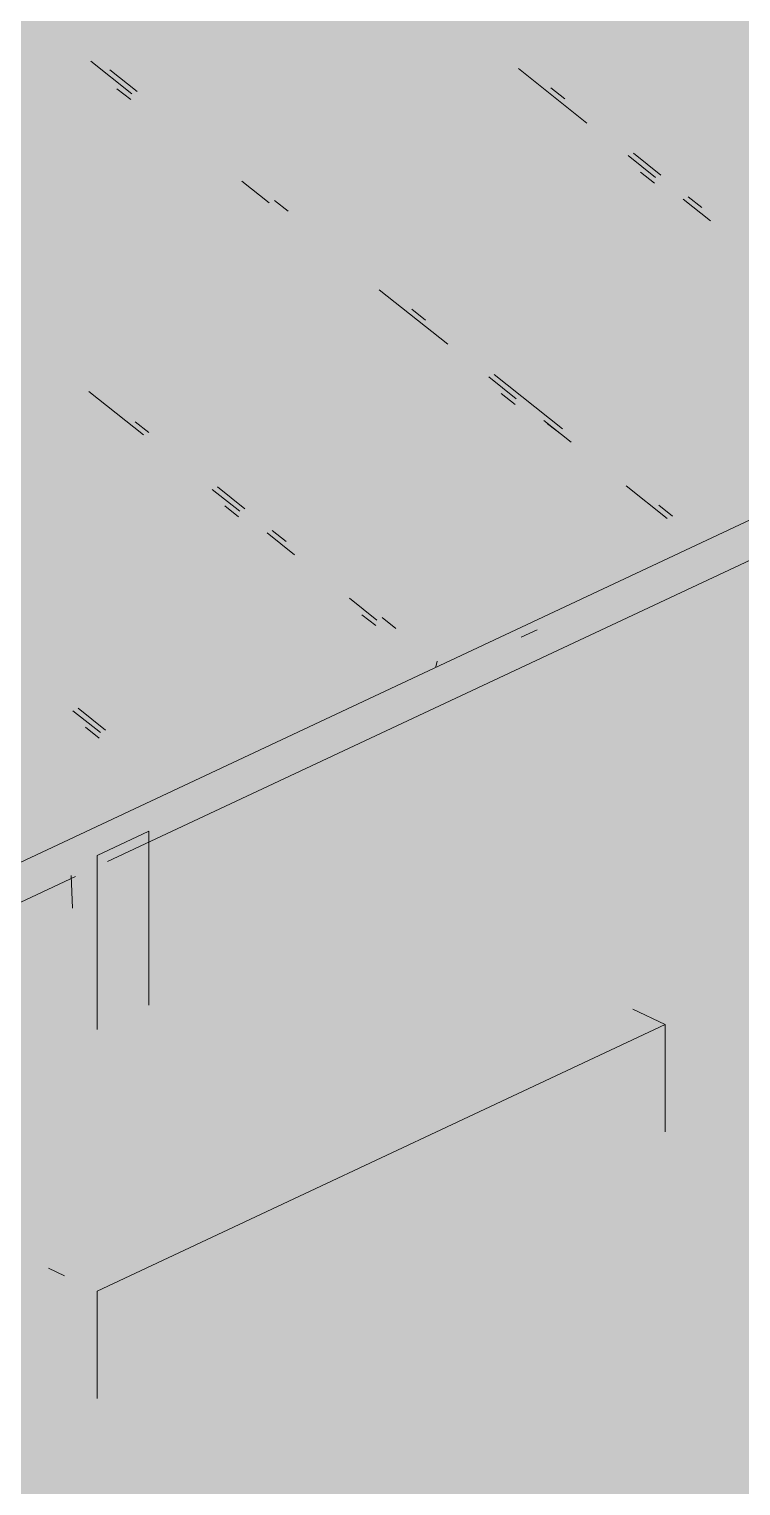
# Paper-space layout '03 3D Building and Roof' of a CAD drawing. Header units: millimetres. Extents: x 5 to 415, y 5 to 292.
# Drawn here: x 271.651 to 273.372, y 86.037 to 89.562 of the extents above; entities that cross this region are included whole.
import ezdxf

# ---------------------------------------------------------------- set-up
doc = ezdxf.new("R2010")
doc.units = ezdxf.units.MM
doc.layers.add('EXISTING', color=7, linetype='Continuous')
doc.layers.add('IMAGES', color=7, linetype='Continuous')

# ---------------------------------------------------------------- blocks, each defined once
blk = doc.blocks.new('SHEET_03')
at = {"layer": 'EXISTING', "color": 250, "lineweight": 9}
for p, q in [((271.7996, 89.4839), (271.8992, 89.4048)), ((272.8337, 89.4662), (272.9996, 89.3345)), ((271.9117, 89.4107), (271.8453, 89.4634)), ((271.8961, 89.3912), (271.8629, 89.4176)), ((272.9457, 89.3931), (272.9125, 89.4194)), ((273.0992, 89.2555), (273.1656, 89.2028)), ((273.1781, 89.2087), (273.1117, 89.2614)), ((272.1648, 89.1941), (272.2311, 89.1414)), ((273.1625, 89.1892), (273.1293, 89.2156)), ((273.232, 89.1502), (273.2984, 89.0975)), ((273.2777, 89.1297), (273.2445, 89.156)), ((272.2768, 89.121), (272.2436, 89.1473)), ((270.7611, 87.1382), (274.5753, 88.9289)), ((272.4967, 88.9307), (272.6627, 88.799)), ((272.6088, 88.8576), (272.5756, 88.8839)), ((271.8399, 87.5472), (274.5753, 88.8314)), ((272.9407, 88.5942), (272.7748, 88.7259)), ((272.7623, 88.72), (272.8287, 88.6673)), ((271.7946, 88.685), (271.9274, 88.5796)), ((272.8255, 88.6537), (272.7923, 88.6801)), ((271.9399, 88.5855), (271.9067, 88.6118)), ((272.8951, 88.6147), (272.9614, 88.562)), ((272.9376, 88.5806), (272.9044, 88.6069)), ((272.0934, 88.4479), (272.1598, 88.3952)), ((272.1722, 88.4011), (272.1059, 88.4538)), ((273.0942, 88.4566), (273.1938, 88.3776)), ((272.1566, 88.3816), (272.1234, 88.4079)), ((273.2063, 88.3835), (273.1731, 88.4098)), ((272.2261, 88.3426), (272.2925, 88.2899)), ((272.2718, 88.3221), (272.2386, 88.3484)), ((272.4253, 88.1845), (272.4917, 88.1318)), ((272.4886, 88.1182), (272.4554, 88.1446)), ((272.5374, 88.1114), (272.5042, 88.1377)), ((272.8406, 88.0903), (272.8791, 88.1084)), ((272.6338, 88.0187), (272.637, 88.0323)), ((271.8353, 87.8656), (271.7689, 87.9183)), ((271.7564, 87.9124), (271.8228, 87.8597)), ((271.8197, 87.8461), (271.7865, 87.8724)), ((271.8148, 87.5622), (271.9397, 87.6208)), ((271.9397, 87.1997), (271.9397, 87.6208)), ((271.8148, 87.5622), (271.8148, 87.1411)), ((270.7611, 87.0407), (271.7628, 87.511)), ((271.7524, 87.5135), (271.7551, 87.4343)), ((273.1886, 87.153), (273.1101, 87.1898)), ((271.8148, 86.508), (273.1886, 87.153)), ((273.1886, 86.8931), (273.1886, 87.153)), ((271.6971, 86.5633), (271.7363, 86.5449)), ((271.8148, 86.508), (271.8148, 86.2481))]:
    blk.add_line(p, q, dxfattribs=at)
at = {"layer": 'IMAGES', "color": 7}
for points in [[(271.5073, 89.5554), (271.7, 89.5554), (271.5073, 89.6518), (271.7, 89.6518)], [(271.7, 89.5554), (271.7964, 89.5554), (271.7, 89.6518), (271.7964, 89.6518)], [(271.7964, 89.5554), (271.8927, 89.5554), (271.7964, 89.6518), (271.8927, 89.6518)], [(271.8927, 89.5554), (272.4709, 89.5554), (271.8927, 89.6518), (272.4709, 89.6518)], [(272.4709, 89.5554), (272.5673, 89.5554), (272.4709, 89.6518), (272.5673, 89.6518)], [(272.5673, 89.5554), (272.76, 89.5554), (272.5673, 89.6518), (272.76, 89.6518)], [(272.76, 89.5554), (273.3382, 89.5554), (272.76, 89.6518), (273.3382, 89.6518)], [(273.3382, 89.5554), (273.5309, 89.5554), (273.3382, 89.6518), (273.5309, 89.6518)], [(271.6036, 89.4589), (271.7, 89.4589), (271.6036, 89.5554), (271.7, 89.5554)], [(271.7, 89.4589), (271.7964, 89.4589), (271.7, 89.5554), (271.7964, 89.5554)], [(271.7964, 89.4589), (271.8927, 89.4589), (271.7964, 89.5554), (271.8927, 89.5554)], [(271.8927, 89.4589), (271.9891, 89.4589), (271.8927, 89.5554), (271.9891, 89.5554)], [(271.9891, 89.4589), (272.5673, 89.4589), (271.9891, 89.5554), (272.5673, 89.5554)], [(272.5673, 89.4589), (272.6636, 89.4589), (272.5673, 89.5554), (272.6636, 89.5554)], [(272.6636, 89.4589), (272.76, 89.4589), (272.6636, 89.5554), (272.76, 89.5554)], [(272.76, 89.4589), (272.8564, 89.4589), (272.76, 89.5554), (272.8564, 89.5554)], [(272.8564, 89.4589), (272.9527, 89.4589), (272.8564, 89.5554), (272.9527, 89.5554)], [(272.9527, 89.4589), (273.5309, 89.4589), (272.9527, 89.5554), (273.5309, 89.5554)], [(271.1218, 89.3625), (271.7, 89.3625), (271.1218, 89.4589), (271.7, 89.4589)], [(271.7, 89.3625), (271.7964, 89.3625), (271.7, 89.4589), (271.7964, 89.4589)], [(271.7964, 89.3625), (271.9891, 89.3625), (271.7964, 89.4589), (271.9891, 89.4589)], [(271.9891, 89.3625), (272.1818, 89.3625), (271.9891, 89.4589), (272.1818, 89.4589)], [(272.1818, 89.3625), (272.6636, 89.3625), (272.1818, 89.4589), (272.6636, 89.4589)], [(272.6636, 89.3625), (272.76, 89.3625), (272.6636, 89.4589), (272.76, 89.4589)], [(272.76, 89.3625), (272.8564, 89.3625), (272.76, 89.4589), (272.8564, 89.4589)], [(272.8564, 89.3625), (272.9527, 89.3625), (272.8564, 89.4589), (272.9527, 89.4589)], [(272.9527, 89.3625), (273.0491, 89.3625), (272.9527, 89.4589), (273.0491, 89.4589)], [(273.0491, 89.3625), (273.1455, 89.3625), (273.0491, 89.4589), (273.1455, 89.4589)], [(273.1455, 89.3625), (273.6273, 89.3625), (273.1455, 89.4589), (273.6273, 89.4589)], [(271.3145, 89.2661), (271.8927, 89.2661), (271.3145, 89.3625), (271.8927, 89.3625)], [(271.8927, 89.2661), (271.9891, 89.2661), (271.8927, 89.3625), (271.9891, 89.3625)], [(271.9891, 89.1697), (272.0855, 89.1697), (271.9891, 89.3625), (272.0855, 89.3625)], [(272.0855, 89.2661), (272.1818, 89.2661), (272.0855, 89.3625), (272.1818, 89.3625)], [(272.1818, 89.2661), (272.2782, 89.2661), (272.1818, 89.3625), (272.2782, 89.3625)], [(272.2782, 89.2661), (272.76, 89.2661), (272.2782, 89.3625), (272.76, 89.3625)], [(272.76, 89.2661), (272.8564, 89.2661), (272.76, 89.3625), (272.8564, 89.3625)], [(272.8564, 89.2661), (272.9527, 89.2661), (272.8564, 89.3625), (272.9527, 89.3625)], [(272.9527, 89.2661), (273.0491, 89.2661), (272.9527, 89.3625), (273.0491, 89.3625)], [(273.0491, 89.2661), (273.1455, 89.2661), (273.0491, 89.3625), (273.1455, 89.3625)], [(273.1455, 89.2661), (273.2418, 89.2661), (273.1455, 89.3625), (273.2418, 89.3625)], [(273.2418, 89.2661), (273.3382, 89.2661), (273.2418, 89.3625), (273.3382, 89.3625)], [(273.3382, 89.2661), (273.7236, 89.2661), (273.3382, 89.3625), (273.7236, 89.3625)], [(271.4109, 89.1697), (271.8927, 89.1697), (271.4109, 89.2661), (271.8927, 89.2661)], [(271.8927, 89.1697), (271.9891, 89.1697), (271.8927, 89.2661), (271.9891, 89.2661)], [(272.0855, 89.1697), (272.1818, 89.1697), (272.0855, 89.2661), (272.1818, 89.2661)], [(272.1818, 89.1697), (272.2782, 89.1697), (272.1818, 89.2661), (272.2782, 89.2661)], [(272.2782, 89.1697), (272.3745, 89.1697), (272.2782, 89.2661), (272.3745, 89.2661)], [(272.3745, 89.1697), (272.8564, 89.1697), (272.3745, 89.2661), (272.8564, 89.2661)], [(272.8564, 89.1697), (272.9527, 89.1697), (272.8564, 89.2661), (272.9527, 89.2661)], [(272.9527, 89.1697), (273.0491, 89.1697), (272.9527, 89.2661), (273.0491, 89.2661)], [(273.0491, 89.1697), (273.2418, 89.1697), (273.0491, 89.2661), (273.2418, 89.2661)], [(273.2418, 89.1697), (273.3382, 89.1697), (273.2418, 89.2661), (273.3382, 89.2661)], [(273.3382, 89.1697), (273.4345, 89.1697), (273.3382, 89.2661), (273.4345, 89.2661)], [(271.5073, 89.0733), (271.9891, 89.0733), (271.5073, 89.1697), (271.9891, 89.1697)], [(271.9891, 89.0733), (272.0855, 89.0733), (271.9891, 89.1697), (272.0855, 89.1697)], [(272.0855, 89.0733), (272.1818, 89.0733), (272.0855, 89.1697), (272.1818, 89.1697)], [(272.1818, 89.0733), (272.3745, 89.0733), (272.1818, 89.1697), (272.3745, 89.1697)], [(272.3745, 89.0733), (272.4709, 89.0733), (272.3745, 89.1697), (272.4709, 89.1697)], [(272.4709, 89.0733), (272.5673, 89.0733), (272.4709, 89.1697), (272.5673, 89.1697)], [(272.5673, 89.0733), (273.0491, 89.0733), (272.5673, 89.1697), (273.0491, 89.1697)], [(273.0491, 89.0733), (273.1455, 89.0733), (273.0491, 89.1697), (273.1455, 89.1697)], [(273.1455, 89.0733), (273.3382, 89.0733), (273.1455, 89.1697), (273.3382, 89.1697)], [(273.3382, 89.0733), (273.4345, 89.0733), (273.3382, 89.1697), (273.4345, 89.1697)], [(271.6036, 88.9769), (272.0855, 88.9769), (271.6036, 89.0733), (272.0855, 89.0733)], [(272.0855, 88.9769), (272.2782, 88.9769), (272.0855, 89.0733), (272.2782, 89.0733)], [(272.2782, 88.9769), (272.3745, 88.9769), (272.2782, 89.0733), (272.3745, 89.0733)], [(272.3745, 88.8805), (272.4709, 88.8805), (272.3745, 89.0733), (272.4709, 89.0733)], [(272.4709, 88.9769), (272.5673, 88.9769), (272.4709, 89.0733), (272.5673, 89.0733)], [(272.5673, 88.9769), (272.6636, 88.9769), (272.5673, 89.0733), (272.6636, 89.0733)], [(272.6636, 88.9769), (273.1455, 88.9769), (272.6636, 89.0733), (273.1455, 89.0733)], [(273.1455, 88.9769), (273.2418, 88.9769), (273.1455, 89.0733), (273.2418, 89.0733)], [(273.2418, 88.9769), (273.3382, 88.9769), (273.2418, 89.0733), (273.3382, 89.0733)], [(273.3382, 88.9769), (273.4345, 88.9769), (273.3382, 89.0733), (273.4345, 89.0733)], [(271.6036, 88.8805), (272.2782, 88.8805), (271.6036, 88.9769), (272.2782, 88.9769)], [(272.2782, 88.8805), (272.3745, 88.8805), (272.2782, 88.9769), (272.3745, 88.9769)], [(272.4709, 88.8805), (272.5673, 88.8805), (272.4709, 88.9769), (272.5673, 88.9769)], [(272.5673, 88.8805), (272.6636, 88.8805), (272.5673, 88.9769), (272.6636, 88.9769)], [(272.6636, 88.8805), (272.76, 88.8805), (272.6636, 88.9769), (272.76, 88.9769)], [(272.76, 88.8805), (273.2418, 88.8805), (272.76, 88.9769), (273.2418, 88.9769)], [(273.2418, 88.8805), (273.3382, 88.8805), (273.2418, 88.9769), (273.3382, 88.9769)], [(273.3382, 88.8805), (273.4345, 88.8805), (273.3382, 88.9769), (273.4345, 88.9769)], [(271.5073, 88.7841), (271.7, 88.7841), (271.5073, 88.8805), (271.7, 88.8805)], [(271.7, 88.7841), (271.7964, 88.7841), (271.7, 88.8805), (271.7964, 88.8805)], [(271.7964, 88.7841), (271.8927, 88.7841), (271.7964, 88.8805), (271.8927, 88.8805)], [(271.8927, 88.7841), (272.3745, 88.7841), (271.8927, 88.8805), (272.3745, 88.8805)], [(272.3745, 88.7841), (272.4709, 88.7841), (272.3745, 88.8805), (272.4709, 88.8805)], [(272.4709, 88.7841), (272.5673, 88.7841), (272.4709, 88.8805), (272.5673, 88.8805)], [(272.5673, 88.7841), (272.6636, 88.7841), (272.5673, 88.8805), (272.6636, 88.8805)], [(272.6636, 88.7841), (272.76, 88.7841), (272.6636, 88.8805), (272.76, 88.8805)], [(272.76, 88.7841), (272.8564, 88.7841), (272.76, 88.8805), (272.8564, 88.8805)], [(272.8564, 88.7841), (273.5309, 88.7841), (272.8564, 88.8805), (273.5309, 88.8805)], [(271.6036, 88.6877), (271.7, 88.6877), (271.6036, 88.7841), (271.7, 88.7841)], [(271.7, 88.6877), (271.7964, 88.6877), (271.7, 88.7841), (271.7964, 88.7841)], [(271.7964, 88.6877), (271.8927, 88.6877), (271.7964, 88.7841), (271.8927, 88.7841)], [(271.8927, 88.6877), (271.9891, 88.6877), (271.8927, 88.7841), (271.9891, 88.7841)], [(271.9891, 88.6877), (272.4709, 88.6877), (271.9891, 88.7841), (272.4709, 88.7841)], [(272.4709, 88.6877), (272.5673, 88.6877), (272.4709, 88.7841), (272.5673, 88.7841)], [(272.5673, 88.6877), (272.6636, 88.6877), (272.5673, 88.7841), (272.6636, 88.7841)], [(272.6636, 88.6877), (272.8564, 88.6877), (272.6636, 88.7841), (272.8564, 88.7841)], [(272.8564, 88.6877), (272.9527, 88.6877), (272.8564, 88.7841), (272.9527, 88.7841)], [(272.9527, 88.6877), (273.5309, 88.6877), (272.9527, 88.7841), (273.5309, 88.7841)], [(271.6036, 88.5913), (271.7, 88.5913), (271.6036, 88.6877), (271.7, 88.6877)], [(271.7, 88.5913), (271.7964, 88.5913), (271.7, 88.6877), (271.7964, 88.6877)], [(271.7964, 88.5913), (271.9891, 88.5913), (271.7964, 88.6877), (271.9891, 88.6877)], [(271.9891, 88.5913), (272.0855, 88.5913), (271.9891, 88.6877), (272.0855, 88.6877)], [(272.0855, 88.5913), (272.5673, 88.5913), (272.0855, 88.6877), (272.5673, 88.6877)], [(272.5673, 88.5913), (272.76, 88.5913), (272.5673, 88.6877), (272.76, 88.6877)], [(272.76, 88.5913), (272.9527, 88.5913), (272.76, 88.6877), (272.9527, 88.6877)], [(272.9527, 88.5913), (273.0491, 88.5913), (272.9527, 88.6877), (273.0491, 88.6877)], [(273.0491, 88.5913), (273.1455, 88.5913), (273.0491, 88.6877), (273.1455, 88.6877)], [(273.1455, 88.5913), (273.5309, 88.5913), (273.1455, 88.6877), (273.5309, 88.6877)], [(271.2182, 88.4949), (271.7, 88.4949), (271.2182, 88.5913), (271.7, 88.5913)], [(271.7, 88.4949), (271.7964, 88.4949), (271.7, 88.5913), (271.7964, 88.5913)], [(271.7964, 88.4949), (271.8927, 88.4949), (271.7964, 88.5913), (271.8927, 88.5913)], [(271.8927, 88.4949), (272.0855, 88.4949), (271.8927, 88.5913), (272.0855, 88.5913)], [(272.0855, 88.4949), (272.1818, 88.4949), (272.0855, 88.5913), (272.1818, 88.5913)], [(272.1818, 88.4949), (272.2782, 88.4949), (272.1818, 88.5913), (272.2782, 88.5913)], [(272.2782, 88.4949), (272.76, 88.4949), (272.2782, 88.5913), (272.76, 88.5913)], [(272.76, 88.4949), (272.8564, 88.4949), (272.76, 88.5913), (272.8564, 88.5913)], [(272.8564, 88.4949), (272.9527, 88.4949), (272.8564, 88.5913), (272.9527, 88.5913)], [(272.9527, 88.4949), (273.0491, 88.4949), (272.9527, 88.5913), (273.0491, 88.5913)], [(273.0491, 88.4949), (273.1455, 88.4949), (273.0491, 88.5913), (273.1455, 88.5913)], [(273.1455, 88.4949), (273.5309, 88.4949), (273.1455, 88.5913), (273.5309, 88.5913)], [(271.2182, 88.3985), (271.7964, 88.3985), (271.2182, 88.4949), (271.7964, 88.4949)], [(271.7964, 88.3985), (271.8927, 88.3985), (271.7964, 88.4949), (271.8927, 88.4949)], [(271.8927, 88.3985), (271.9891, 88.3985), (271.8927, 88.4949), (271.9891, 88.4949)], [(271.9891, 88.3985), (272.1818, 88.3985), (271.9891, 88.4949), (272.1818, 88.4949)], [(272.1818, 88.3985), (272.2782, 88.3985), (272.1818, 88.4949), (272.2782, 88.4949)], [(272.2782, 88.3985), (272.3745, 88.3985), (272.2782, 88.4949), (272.3745, 88.4949)], [(272.3745, 88.3985), (272.8564, 88.3985), (272.3745, 88.4949), (272.8564, 88.4949)], [(272.8564, 88.3985), (272.9527, 88.3985), (272.8564, 88.4949), (272.9527, 88.4949)], [(272.9527, 88.3985), (273.0491, 88.3985), (272.9527, 88.4949), (273.0491, 88.4949)], [(273.0491, 88.3985), (273.1455, 88.3985), (273.0491, 88.4949), (273.1455, 88.4949)], [(273.1455, 88.3985), (273.2418, 88.3985), (273.1455, 88.4949), (273.2418, 88.4949)], [(273.2418, 88.3985), (273.3382, 88.3985), (273.2418, 88.4949), (273.3382, 88.4949)], [(273.3382, 88.3021), (273.4345, 88.3021), (273.3382, 88.4949), (273.4345, 88.4949)], [(271.5073, 88.3021), (271.9891, 88.3021), (271.5073, 88.3985), (271.9891, 88.3985)], [(271.9891, 88.3021), (272.0855, 88.3021), (271.9891, 88.3985), (272.0855, 88.3985)], [(272.0855, 88.3021), (272.2782, 88.3021), (272.0855, 88.3985), (272.2782, 88.3985)], [(272.2782, 88.3021), (272.3745, 88.3021), (272.2782, 88.3985), (272.3745, 88.3985)], [(272.3745, 88.3021), (272.4709, 88.3021), (272.3745, 88.3985), (272.4709, 88.3985)], [(272.4709, 88.3021), (272.76, 88.3021), (272.4709, 88.3985), (272.76, 88.3985)], [(272.76, 88.3021), (273.0491, 88.3021), (272.76, 88.3985), (273.0491, 88.3985)], [(273.0491, 88.3021), (273.2418, 88.3021), (273.0491, 88.3985), (273.2418, 88.3985)], [(273.2418, 88.3021), (273.3382, 88.3021), (273.2418, 88.3985), (273.3382, 88.3985)], [(271.6036, 88.2057), (272.0855, 88.2057), (271.6036, 88.3021), (272.0855, 88.3021)], [(272.0855, 88.2057), (272.1818, 88.2057), (272.0855, 88.3021), (272.1818, 88.3021)], [(272.1818, 88.2057), (272.2782, 88.2057), (272.1818, 88.3021), (272.2782, 88.3021)], [(272.2782, 88.2057), (272.3745, 88.2057), (272.2782, 88.3021), (272.3745, 88.3021)], [(272.3745, 88.2057), (272.4709, 88.2057), (272.3745, 88.3021), (272.4709, 88.3021)], [(272.4709, 88.2057), (272.5673, 88.2057), (272.4709, 88.3021), (272.5673, 88.3021)], [(272.5673, 88.2057), (272.6636, 88.2057), (272.5673, 88.3021), (272.6636, 88.3021)], [(272.6636, 88.2057), (272.76, 88.2057), (272.6636, 88.3021), (272.76, 88.3021)], [(272.76, 88.2057), (272.8564, 88.2057), (272.76, 88.3021), (272.8564, 88.3021)], [(272.8564, 88.2057), (272.9527, 88.2057), (272.8564, 88.3021), (272.9527, 88.3021)], [(272.9527, 88.2057), (273.1455, 88.2057), (272.9527, 88.3021), (273.1455, 88.3021)], [(273.1455, 88.1093), (273.2418, 88.1093), (273.1455, 88.3021), (273.2418, 88.3021)], [(273.2418, 88.2057), (273.3382, 88.2057), (273.2418, 88.3021), (273.3382, 88.3021)], [(273.3382, 88.2057), (273.4345, 88.2057), (273.3382, 88.3021), (273.4345, 88.3021)], [(271.6036, 88.1093), (271.7, 88.1093), (271.6036, 88.2057), (271.7, 88.2057)], [(271.7, 88.1093), (272.1818, 88.1093), (271.7, 88.2057), (272.1818, 88.2057)], [(272.1818, 88.1093), (272.2782, 88.1093), (272.1818, 88.2057), (272.2782, 88.2057)], [(272.2782, 88.1093), (272.3745, 88.1093), (272.2782, 88.2057), (272.3745, 88.2057)], [(272.3745, 88.1093), (272.5673, 88.1093), (272.3745, 88.2057), (272.5673, 88.2057)], [(272.5673, 88.1093), (272.6636, 88.1093), (272.5673, 88.2057), (272.6636, 88.2057)], [(272.6636, 88.1093), (272.76, 88.1093), (272.6636, 88.2057), (272.76, 88.2057)], [(272.76, 88.1093), (272.8564, 88.1093), (272.76, 88.2057), (272.8564, 88.2057)], [(272.8564, 88.1093), (272.9527, 88.1093), (272.8564, 88.2057), (272.9527, 88.2057)], [(272.9527, 88.1093), (273.0491, 88.1093), (272.9527, 88.2057), (273.0491, 88.2057)], [(273.0491, 88.1093), (273.1455, 88.1093), (273.0491, 88.2057), (273.1455, 88.2057)], [(273.2418, 88.1093), (273.3382, 88.1093), (273.2418, 88.2057), (273.3382, 88.2057)], [(273.3382, 88.1093), (273.4345, 88.1093), (273.3382, 88.2057), (273.4345, 88.2057)], [(271.6036, 88.0129), (271.7, 88.0129), (271.6036, 88.1093), (271.7, 88.1093)], [(271.7, 88.0129), (271.7964, 88.0129), (271.7, 88.1093), (271.7964, 88.1093)], [(271.7964, 88.0129), (271.8927, 88.0129), (271.7964, 88.1093), (271.8927, 88.1093)], [(271.8927, 88.0129), (272.1818, 88.0129), (271.8927, 88.1093), (272.1818, 88.1093)], [(272.1818, 88.0129), (272.3745, 88.0129), (272.1818, 88.1093), (272.3745, 88.1093)], [(272.3745, 88.0129), (272.4709, 88.0129), (272.3745, 88.1093), (272.4709, 88.1093)], [(272.4709, 88.0129), (272.5673, 88.0129), (272.4709, 88.1093), (272.5673, 88.1093)], [(272.5673, 88.0129), (272.6636, 88.0129), (272.5673, 88.1093), (272.6636, 88.1093)], [(272.6636, 88.0129), (272.8564, 88.0129), (272.6636, 88.1093), (272.8564, 88.1093)], [(272.8564, 88.0129), (273.0491, 88.0129), (272.8564, 88.1093), (273.0491, 88.1093)], [(273.0491, 88.0129), (273.1455, 88.0129), (273.0491, 88.1093), (273.1455, 88.1093)], [(273.1455, 88.0129), (273.2418, 88.0129), (273.1455, 88.1093), (273.2418, 88.1093)], [(273.2418, 88.0129), (273.4345, 88.0129), (273.2418, 88.1093), (273.4345, 88.1093)], [(271.6036, 87.9165), (271.7, 87.9165), (271.6036, 88.0129), (271.7, 88.0129)], [(271.7, 87.9165), (271.7964, 87.9165), (271.7, 88.0129), (271.7964, 88.0129)], [(271.7964, 87.9165), (271.8927, 87.9165), (271.7964, 88.0129), (271.8927, 88.0129)], [(271.8927, 87.9165), (271.9891, 87.9165), (271.8927, 88.0129), (271.9891, 88.0129)], [(271.9891, 87.9165), (272.0855, 87.9165), (271.9891, 88.0129), (272.0855, 88.0129)], [(272.0855, 87.9165), (272.1818, 87.9165), (272.0855, 88.0129), (272.1818, 88.0129)], [(272.1818, 87.9165), (272.2782, 87.9165), (272.1818, 88.0129), (272.2782, 88.0129)], [(272.2782, 87.9165), (272.3745, 87.9165), (272.2782, 88.0129), (272.3745, 88.0129)], [(272.3745, 87.9165), (272.5673, 87.9165), (272.3745, 88.0129), (272.5673, 88.0129)], [(272.5673, 87.9165), (272.6636, 87.9165), (272.5673, 88.0129), (272.6636, 88.0129)], [(272.6636, 87.9165), (272.76, 87.9165), (272.6636, 88.0129), (272.76, 88.0129)], [(272.76, 87.9165), (272.8564, 87.9165), (272.76, 88.0129), (272.8564, 88.0129)], [(272.8564, 87.9165), (272.9527, 87.9165), (272.8564, 88.0129), (272.9527, 88.0129)], [(272.9527, 87.9165), (273.0491, 87.9165), (272.9527, 88.0129), (273.0491, 88.0129)], [(273.0491, 87.9165), (273.2418, 87.9165), (273.0491, 88.0129), (273.2418, 88.0129)], [(273.2418, 87.9165), (279.12, 87.9165), (273.2418, 88.0129), (279.12, 88.0129)], [(271.6036, 87.8201), (271.7, 87.8201), (271.6036, 87.9165), (271.7, 87.9165)], [(271.7, 87.8201), (271.7964, 87.8201), (271.7, 87.9165), (271.7964, 87.9165)], [(271.7964, 87.8201), (271.8927, 87.8201), (271.7964, 87.9165), (271.8927, 87.9165)], [(271.8927, 87.8201), (271.9891, 87.8201), (271.8927, 87.9165), (271.9891, 87.9165)], [(271.9891, 87.8201), (272.0855, 87.8201), (271.9891, 87.9165), (272.0855, 87.9165)], [(272.0855, 87.8201), (272.1818, 87.8201), (272.0855, 87.9165), (272.1818, 87.9165)], [(272.1818, 87.8201), (272.3745, 87.8201), (272.1818, 87.9165), (272.3745, 87.9165)], [(272.3745, 87.8201), (272.4709, 87.8201), (272.3745, 87.9165), (272.4709, 87.9165)], [(272.4709, 87.8201), (272.6636, 87.8201), (272.4709, 87.9165), (272.6636, 87.9165)], [(272.6636, 87.8201), (272.76, 87.8201), (272.6636, 87.9165), (272.76, 87.9165)], [(272.76, 87.8201), (272.8564, 87.8201), (272.76, 87.9165), (272.8564, 87.9165)], [(272.8564, 87.8201), (272.9527, 87.8201), (272.8564, 87.9165), (272.9527, 87.9165)], [(272.9527, 87.8201), (273.0491, 87.8201), (272.9527, 87.9165), (273.0491, 87.9165)], [(273.0491, 87.8201), (279.2164, 87.8201), (273.0491, 87.9165), (279.2164, 87.9165)], [(271.6036, 87.7237), (271.7, 87.7237), (271.6036, 87.8201), (271.7, 87.8201)], [(271.7, 87.7237), (271.7964, 87.7237), (271.7, 87.8201), (271.7964, 87.8201)], [(271.7964, 87.7237), (271.8927, 87.7237), (271.7964, 87.8201), (271.8927, 87.8201)], [(271.8927, 87.6273), (271.9891, 87.6273), (271.8927, 87.8201), (271.9891, 87.8201)], [(271.9891, 87.7237), (272.0855, 87.7237), (271.9891, 87.8201), (272.0855, 87.8201)], [(272.0855, 87.7237), (272.3745, 87.7237), (272.0855, 87.8201), (272.3745, 87.8201)], [(272.3745, 87.7237), (272.4709, 87.7237), (272.3745, 87.8201), (272.4709, 87.8201)], [(272.4709, 87.7237), (272.5673, 87.7237), (272.4709, 87.8201), (272.5673, 87.8201)], [(272.5673, 87.7237), (272.6636, 87.7237), (272.5673, 87.8201), (272.6636, 87.8201)], [(272.6636, 87.7237), (272.8564, 87.7237), (272.6636, 87.8201), (272.8564, 87.8201)], [(272.8564, 87.7237), (279.5055, 87.7237), (272.8564, 87.8201), (279.5055, 87.8201)], [(271.6036, 87.5309), (271.7, 87.5309), (271.6036, 87.7237), (271.7, 87.7237)], [(271.7, 87.6273), (271.7964, 87.6273), (271.7, 87.7237), (271.7964, 87.7237)], [(271.7964, 87.6273), (271.8927, 87.6273), (271.7964, 87.7237), (271.8927, 87.7237)], [(271.9891, 87.6273), (272.0855, 87.6273), (271.9891, 87.7237), (272.0855, 87.7237)], [(272.0855, 87.5309), (272.1818, 87.5309), (272.0855, 87.7237), (272.1818, 87.7237)], [(272.1818, 87.6273), (272.2782, 87.6273), (272.1818, 87.7237), (272.2782, 87.7237)], [(272.2782, 87.5309), (272.3745, 87.5309), (272.2782, 87.7237), (272.3745, 87.7237)], [(272.3745, 87.5309), (272.4709, 87.5309), (272.3745, 87.7237), (272.4709, 87.7237)], [(272.4709, 87.5309), (272.6636, 87.5309), (272.4709, 87.7237), (272.6636, 87.7237)], [(272.6636, 87.6273), (279.6018, 87.6273), (272.6636, 87.7237), (279.6018, 87.7237)], [(271.7, 87.5309), (271.7964, 87.5309), (271.7, 87.6273), (271.7964, 87.6273)], [(271.7964, 87.5309), (271.8927, 87.5309), (271.7964, 87.6273), (271.8927, 87.6273)], [(271.8927, 87.5309), (271.9891, 87.5309), (271.8927, 87.6273), (271.9891, 87.6273)], [(271.9891, 87.5309), (272.0855, 87.5309), (271.9891, 87.6273), (272.0855, 87.6273)], [(272.1818, 87.5309), (272.2782, 87.5309), (272.1818, 87.6273), (272.2782, 87.6273)], [(272.6636, 87.5309), (279.4091, 87.5309), (272.6636, 87.6273), (279.4091, 87.6273)], [(271.6036, 87.4345), (271.7964, 87.4345), (271.6036, 87.5309), (271.7964, 87.5309)], [(271.7964, 87.4345), (271.9891, 87.4345), (271.7964, 87.5309), (271.9891, 87.5309)], [(271.9891, 87.4345), (272.3745, 87.4345), (271.9891, 87.5309), (272.3745, 87.5309)], [(272.3745, 87.4345), (272.4709, 87.4345), (272.3745, 87.5309), (272.4709, 87.5309)], [(272.4709, 87.4345), (272.5673, 87.4345), (272.4709, 87.5309), (272.5673, 87.5309)], [(272.5673, 87.4345), (272.6636, 87.4345), (272.5673, 87.5309), (272.6636, 87.5309)], [(272.6636, 87.4345), (272.8564, 87.4345), (272.6636, 87.5309), (272.8564, 87.5309)], [(272.8564, 87.4345), (279.3127, 87.4345), (272.8564, 87.5309), (279.3127, 87.5309)], [(271.6036, 87.1453), (271.7, 87.1453), (271.6036, 87.4345), (271.7, 87.4345)], [(271.7, 87.3381), (271.9891, 87.3381), (271.7, 87.4345), (271.9891, 87.4345)], [(271.9891, 87.3381), (272.5673, 87.3381), (271.9891, 87.4345), (272.5673, 87.4345)], [(272.5673, 87.3381), (272.6636, 87.3381), (272.5673, 87.4345), (272.6636, 87.4345)], [(272.6636, 87.3381), (272.76, 87.3381), (272.6636, 87.4345), (272.76, 87.4345)], [(272.76, 87.3381), (272.8564, 87.3381), (272.76, 87.4345), (272.8564, 87.4345)], [(272.8564, 87.3381), (273.0491, 87.3381), (272.8564, 87.4345), (273.0491, 87.4345)], [(273.0491, 87.3381), (273.1455, 87.3381), (273.0491, 87.4345), (273.1455, 87.4345)], [(273.1455, 87.3381), (278.9273, 87.3381), (273.1455, 87.4345), (278.9273, 87.4345)], [(271.7, 87.1453), (271.7964, 87.1453), (271.7, 87.3381), (271.7964, 87.3381)], [(271.7964, 87.2417), (271.9891, 87.2417), (271.7964, 87.3381), (271.9891, 87.3381)], [(271.9891, 87.2417), (272.8564, 87.2417), (271.9891, 87.3381), (272.8564, 87.3381)], [(272.8564, 87.2417), (272.9527, 87.2417), (272.8564, 87.3381), (272.9527, 87.3381)], [(272.9527, 87.2417), (273.0491, 87.2417), (272.9527, 87.3381), (273.0491, 87.3381)], [(273.0491, 87.2417), (273.1455, 87.2417), (273.0491, 87.3381), (273.1455, 87.3381)], [(273.1455, 87.2417), (273.2418, 87.2417), (273.1455, 87.3381), (273.2418, 87.3381)], [(273.2418, 87.2417), (278.9273, 87.2417), (273.2418, 87.3381), (278.9273, 87.3381)], [(271.7964, 87.1453), (271.8927, 87.1453), (271.7964, 87.2417), (271.8927, 87.2417)], [(271.8927, 87.1453), (271.9891, 87.1453), (271.8927, 87.2417), (271.9891, 87.2417)], [(271.9891, 87.1453), (273.0491, 87.1453), (271.9891, 87.2417), (273.0491, 87.2417)], [(273.0491, 87.1453), (273.1455, 87.1453), (273.0491, 87.2417), (273.1455, 87.2417)], [(273.1455, 87.1453), (273.2418, 87.1453), (273.1455, 87.2417), (273.2418, 87.2417)], [(273.2418, 87.1453), (273.3382, 87.1453), (273.2418, 87.2417), (273.3382, 87.2417)], [(273.3382, 87.1453), (278.5418, 87.1453), (273.3382, 87.2417), (278.5418, 87.2417)], [(271.6036, 87.0489), (271.7, 87.0489), (271.6036, 87.1453), (271.7, 87.1453)], [(271.7, 87.0489), (271.7964, 87.0489), (271.7, 87.1453), (271.7964, 87.1453)], [(271.7964, 87.0489), (271.8927, 87.0489), (271.7964, 87.1453), (271.8927, 87.1453)], [(271.8927, 87.0489), (273.2418, 87.0489), (271.8927, 87.1453), (273.2418, 87.1453)], [(273.2418, 86.8561), (273.3382, 86.8561), (273.2418, 87.1453), (273.3382, 87.1453)], [(273.3382, 86.7597), (273.4345, 86.7597), (273.3382, 87.1453), (273.4345, 87.1453)], [(270.5436, 86.9525), (273.2418, 86.9525), (270.5436, 87.0489), (273.2418, 87.0489)], [(270.4473, 86.8561), (273.2418, 86.8561), (270.4473, 86.9525), (273.2418, 86.9525)], [(270.64, 86.7597), (273.0491, 86.7597), (270.64, 86.8561), (273.0491, 86.8561)], [(273.0491, 86.7597), (273.1455, 86.7597), (273.0491, 86.8561), (273.1455, 86.8561)], [(273.1455, 86.7597), (273.3382, 86.7597), (273.1455, 86.8561), (273.3382, 86.8561)], [(270.7364, 86.6633), (272.8564, 86.6633), (270.7364, 86.7597), (272.8564, 86.7597)], [(272.8564, 86.6633), (273.0491, 86.6633), (272.8564, 86.7597), (273.0491, 86.7597)], [(273.0491, 86.6633), (273.1455, 86.6633), (273.0491, 86.7597), (273.1455, 86.7597)], [(273.1455, 86.6633), (273.3382, 86.6633), (273.1455, 86.7597), (273.3382, 86.7597)], [(273.3382, 86.6633), (277.4818, 86.6633), (273.3382, 86.7597), (277.4818, 86.7597)], [(271.0255, 86.5669), (272.6636, 86.5669), (271.0255, 86.6633), (272.6636, 86.6633)], [(272.6636, 86.5669), (272.76, 86.5669), (272.6636, 86.6633), (272.76, 86.6633)], [(272.76, 86.5669), (272.8564, 86.5669), (272.76, 86.6633), (272.8564, 86.6633)], [(272.8564, 86.5669), (273.0491, 86.5669), (272.8564, 86.6633), (273.0491, 86.6633)], [(273.0491, 86.5669), (273.1455, 86.5669), (273.0491, 86.6633), (273.1455, 86.6633)], [(273.1455, 86.5669), (277.3855, 86.5669), (273.1455, 86.6633), (277.3855, 86.6633)], [(271.2182, 86.4705), (272.4709, 86.4705), (271.2182, 86.5669), (272.4709, 86.5669)], [(272.4709, 86.4705), (272.6636, 86.4705), (272.4709, 86.5669), (272.6636, 86.5669)], [(272.6636, 86.4705), (272.76, 86.4705), (272.6636, 86.5669), (272.76, 86.5669)], [(272.76, 86.4705), (272.8564, 86.4705), (272.76, 86.5669), (272.8564, 86.5669)], [(272.8564, 86.4705), (277.1927, 86.4705), (272.8564, 86.5669), (277.1927, 86.5669)], [(271.5073, 86.3741), (272.2782, 86.3741), (271.5073, 86.4705), (272.2782, 86.4705)], [(272.2782, 86.3741), (272.3745, 86.3741), (272.2782, 86.4705), (272.3745, 86.4705)], [(272.3745, 86.3741), (272.4709, 86.3741), (272.3745, 86.4705), (272.4709, 86.4705)], [(272.4709, 86.3741), (272.6636, 86.3741), (272.4709, 86.4705), (272.6636, 86.4705)], [(272.6636, 86.3741), (276.9036, 86.3741), (272.6636, 86.4705), (276.9036, 86.4705)], [(271.6036, 86.2777), (271.9891, 86.2777), (271.6036, 86.3741), (271.9891, 86.3741)], [(271.9891, 86.2777), (272.0855, 86.2777), (271.9891, 86.3741), (272.0855, 86.3741)], [(272.0855, 86.2777), (272.2782, 86.2777), (272.0855, 86.3741), (272.2782, 86.3741)], [(272.2782, 86.2777), (272.4709, 86.2777), (272.2782, 86.3741), (272.4709, 86.3741)], [(272.4709, 86.2777), (276.8073, 86.2777), (272.4709, 86.3741), (276.8073, 86.3741)], [(271.6036, 86.1813), (271.7, 86.1813), (271.6036, 86.2777), (271.7, 86.2777)], [(271.7, 86.1813), (271.9891, 86.1813), (271.7, 86.2777), (271.9891, 86.2777)], [(271.9891, 86.1813), (272.0855, 86.1813), (271.9891, 86.2777), (272.0855, 86.2777)], [(272.0855, 86.1813), (272.2782, 86.1813), (272.0855, 86.2777), (272.2782, 86.2777)], [(272.2782, 86.1813), (276.5182, 86.1813), (272.2782, 86.2777), (276.5182, 86.2777)], [(271.6036, 86.0849), (271.9891, 86.0849), (271.6036, 86.1813), (271.9891, 86.1813)], [(271.9891, 86.0849), (276.4218, 86.0849), (271.9891, 86.1813), (276.4218, 86.1813)], [(269.0982, 85.9885), (276.1327, 85.9885), (269.0982, 86.0849), (276.1327, 86.0849)]]:
    blk.add_solid(points, dxfattribs=at)

psp = doc.layouts.new('03 3D Building and Roof')

# ---------------------------------------------------------------- block references
psp.add_blockref('SHEET_03', (0, 0))

doc.saveas('drawing.dxf')
